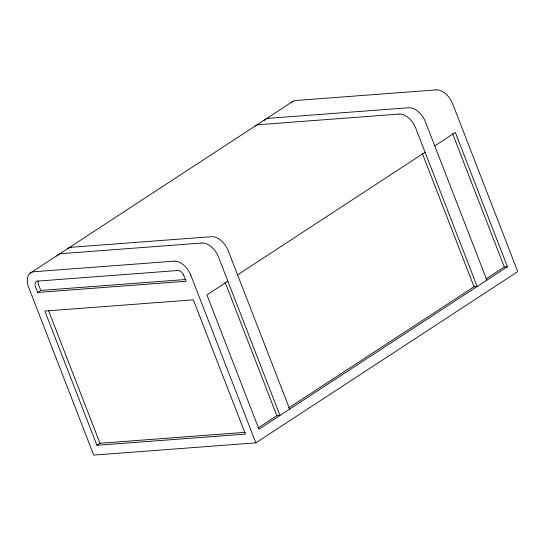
<?xml version="1.0" encoding="UTF-8"?>
<svg xmlns="http://www.w3.org/2000/svg" width="545" height="545" viewBox="0 0 545 545"><rect width="100%" height="100%" fill="white"/><g stroke="black" fill="none" stroke-linecap="round" stroke-linejoin="round"><path stroke-width="0.82" d="M30.084 273.195L293.094 101.22M183.638 274.987A6.097 3.788 56.8 0 0 178.297 270.484L36.931 281.166A6.097 3.788 56.8 0 0 35.289 286.186L37.66 292.454L40.739 290.444L185.811 279.49M227.892 281.2L206.909 294.92L258.984 429.174L507.415 266.73L455.341 132.476L434.801 145.903M237.606 274.844L425.093 152.259M96.921 445.306L245.427 434.093L193.359 299.839L44.847 311.045L96.921 445.306L100.001 443.289L245.114 432.335M257.962 428.036L276.846 415.685L279.966 415.454L218.531 257.063A16.404 10.178 56.8 0 0 201.834 242.988M288.687 407.946L474.048 286.745L477.161 286.513L415.726 128.123A16.404 10.178 56.8 0 0 399.035 114.048M485.881 279.006L504.295 266.968L507.415 266.73M174.134 261.157L33.817 271.751A16.404 10.178 56.8 0 0 28.701 287.426L93.706 455.095L255.843 442.853L517.75 271.608L452.718 103.938A16.404 10.178 56.8 0 0 436.02 89.864M436.041 89.905L295.724 100.498A16.404 10.178 56.8 0 0 291.037 102.896M268.453 118.333L408.764 107.74A16.404 10.178 56.8 0 1 425.407 121.773L486.876 280.157M399.056 114.089L258.739 124.682A16.404 10.178 56.8 0 0 254.992 126.12M71.252 247.273L211.569 236.68A16.404 10.178 56.8 0 1 228.212 250.714L289.674 409.104M61.537 253.623L201.854 243.029M37.66 292.454L186.124 281.247L183.645 274.987M452.534 133.498L504.295 266.968M422.28 153.281L474.048 286.745M225.078 282.221L276.846 415.685M190.811 275.184L255.843 442.853M40.739 290.444L38.361 284.17M48.539 310.616L100.001 443.289M174.121 261.109A16.404 10.178 56.8 0 1 190.777 275.191M263.76 120.731A16.404 10.178 56.8 0 1 268.433 118.285M67.505 248.711A16.404 10.178 56.8 0 1 71.231 247.226M38.368 284.17A6.097 3.788 56.8 0 1 38.279 280.9M56.85 256.021A16.404 10.178 56.8 0 1 61.524 253.582"/></g></svg>
